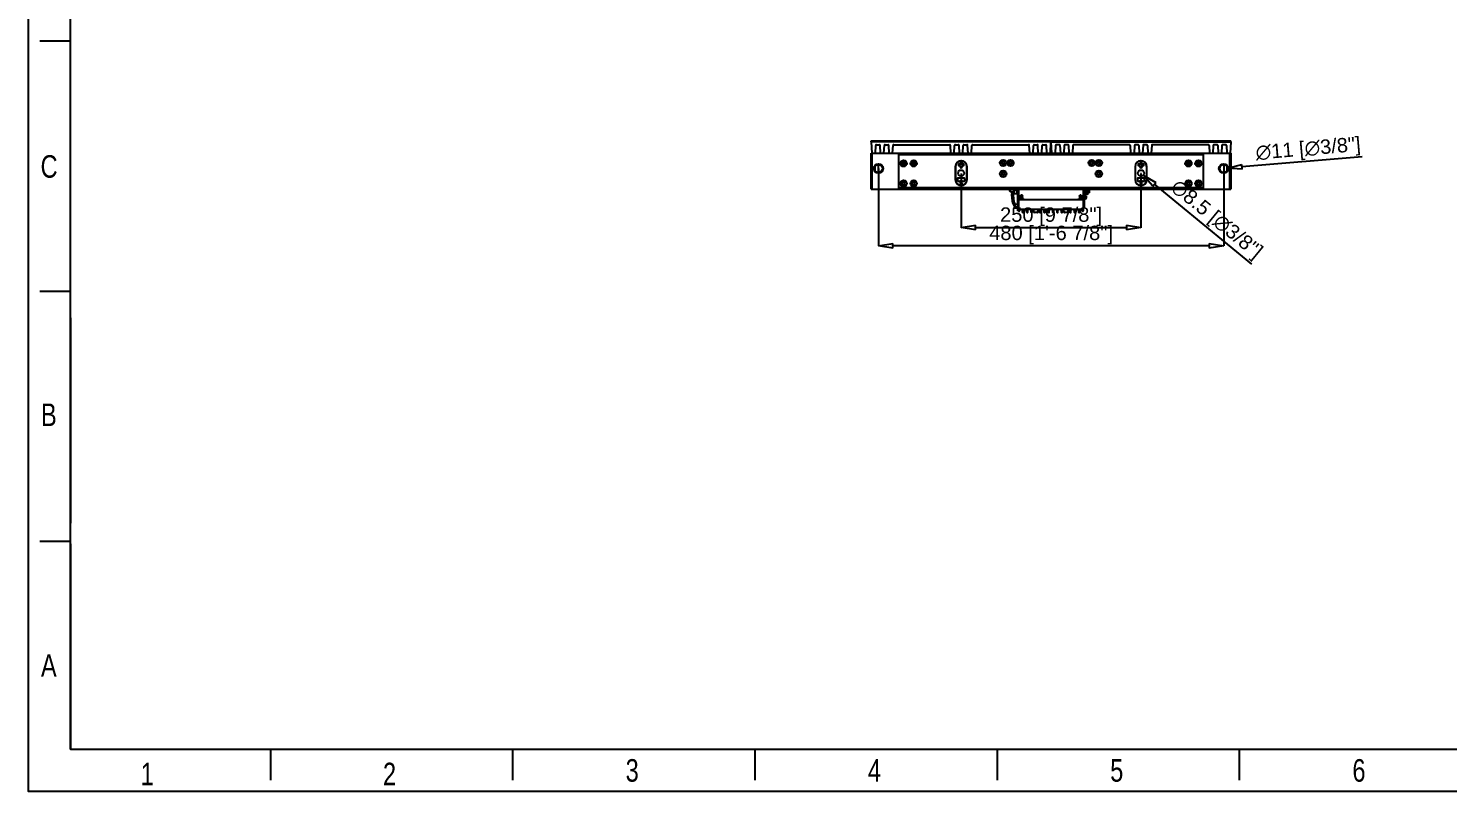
# Model space of a CAD drawing. Header units: millimetres. Extents: x -3132 to 28633, y 682 to 5849.
# Drawn here: x 910 to 2884, y 682 to 1743 of the extents above; entities that cross this region are included whole.
import ezdxf

# ---------------------------------------------------------------- set-up
doc = ezdxf.new("R2010")
doc.units = ezdxf.units.MM
doc.styles.add('CKSTANDARD', font='arial.ttf')
doc.styles.add('Roamns', font='romans.shx')
doc.styles.get("Standard").update_dxf_attribs({"font": 'arial.ttf'})
doc.dimstyles.new('ISO_25-10', dxfattribs={"dimtxt": 20, "dimasz": 20, "dimexe": 0.3, "dimexo": 0.3, "dimgap": 2, "dimtad": 1, "dimrnd": 0.0001, "dimdsep": 46, "dimtxsty": 'Standard', "dimblk": 'CLOSEDBLANK', "dimcen": 0.1, "dimclrd": 256, "dimclre": 256, "dimclrt": 256, "dimadec": 0, "dimazin": 2, "dimtm": 1e-09, "dimtfac": 1, "dimtofl": 0, "dimtmove": 0, "dimatfit": 3, "dimldrblk": 'CLOSEDBLANK', "dimfxl": 1, "dimtolj": 1, "dimarcsym": 0})

# ---------------------------------------------------------------- blocks, each defined once
blk = doc.blocks.new('_ClosedBlank')
at = {"color": 0, "linetype": 'ByBlock', "lineweight": -2}
for p, q in [((-1, 0.167), (0, 0)), ((-1, 0.167), (-1, -0.167)), ((0, 0), (-1, -0.167))]:
    blk.add_line(p, q, dxfattribs=at)
blk = doc.blocks.new('*D195')
at = {"lineweight": -2, "transparency": 16777216}
for p, q in [((2092.4, 1547.7), (2092.4, 1440.2)), ((2572.4, 1547.7), (2572.4, 1440.2)), ((2552.4, 1440.5), (2112.4, 1440.5))]:
    blk.add_line(p, q, dxfattribs=at)
at = {"layer": 'Defpoints', "color": 0, "transparency": 16777216}
for p in [(2092.4, 1548), (2572.4, 1548), (2092.4, 1440.5)]:
    blk.add_point(p, dxfattribs=at)
at = {"lineweight": -2, "transparency": 16777216, "xscale": 20, "yscale": 20, "zscale": 20, "rotation": 180}
blk.add_blockref('_ClosedBlank', (2092.4, 1440.5), dxfattribs=at)
at = {"lineweight": -2, "transparency": 16777216, "xscale": 20, "yscale": 20, "zscale": 20}
blk.add_blockref('_ClosedBlank', (2572.4, 1440.5), dxfattribs=at)
at = {"transparency": 16777216, "insert": (2332.4, 1455.4), "char_height": 20, "attachment_point": 5}
blk.add_mtext('\\A1;480 [1\'-6 7/8"]', dxfattribs=at)
blk = doc.blocks.new('*D196')
at = {"lineweight": -2, "transparency": 16777216}
for p, q in [((2207.4, 1541.1), (2207.4, 1465.5)), ((2457.4, 1541.1), (2457.4, 1465.5)), ((2227.4, 1465.8), (2437.4, 1465.8))]:
    blk.add_line(p, q, dxfattribs=at)
at = {"layer": 'Defpoints', "color": 0, "transparency": 16777216}
for p in [(2207.4, 1541.4), (2457.4, 1541.4), (2457.4, 1465.8)]:
    blk.add_point(p, dxfattribs=at)
at = {"lineweight": -2, "transparency": 16777216, "xscale": 20, "yscale": 20, "zscale": 20, "rotation": 180}
blk.add_blockref('_ClosedBlank', (2207.4, 1465.8), dxfattribs=at)
at = {"lineweight": -2, "transparency": 16777216, "xscale": 20, "yscale": 20, "zscale": 20}
blk.add_blockref('_ClosedBlank', (2457.4, 1465.8), dxfattribs=at)
at = {"transparency": 16777216, "insert": (2332.4, 1480.8), "char_height": 20, "attachment_point": 5}
blk.add_mtext('\\A1;250 [9 7/8"]', dxfattribs=at)
blk = doc.blocks.new('*D202')
at = {"lineweight": -2, "transparency": 16777216}
for p, q in [((2764.8, 1564.3), (2597.8, 1550.2)), ((2572.3, 1548), (2572.5, 1548)), ((2572.4, 1547.9), (2572.4, 1548.1))]:
    blk.add_line(p, q, dxfattribs=at)
at = {"layer": 'Defpoints', "color": 0, "transparency": 16777216}
for p in [(2566.9, 1547.6), (2577.8, 1548.5)]:
    blk.add_point(p, dxfattribs=at)
at = {"lineweight": -2, "transparency": 16777216, "xscale": 20, "yscale": 20, "zscale": 20, "rotation": 184.8465690596147}
blk.add_blockref('_ClosedBlank', (2577.8, 1548.5), dxfattribs=at)
at = {"transparency": 16777216, "insert": (2690, 1573.2), "char_height": 20, "attachment_point": 5, "rotation": 4.8466}
blk.add_mtext('\\A1;∅11 [∅3/8"]', dxfattribs=at)
blk = doc.blocks.new('*D214')
at = {"lineweight": -2, "transparency": 16777216}
for p, q in [((2457.3, 1541.4), (2457.5, 1541.4)), ((2457.4, 1541.3), (2457.4, 1541.5)), ((2611.7, 1414.8), (2476.1, 1526))]:
    blk.add_line(p, q, dxfattribs=at)
at = {"layer": 'Defpoints', "color": 0, "transparency": 16777216}
for p in [(2454.1, 1544.1), (2460.6, 1538.7)]:
    blk.add_point(p, dxfattribs=at)
at = {"lineweight": -2, "transparency": 16777216, "xscale": 20, "yscale": 20, "zscale": 20, "rotation": 140.6521054364206}
blk.add_blockref('_ClosedBlank', (2460.6, 1538.7), dxfattribs=at)
at = {"transparency": 16777216, "insert": (2561.3, 1475.8), "char_height": 20, "attachment_point": 5, "rotation": 320.6521}
blk.add_mtext('\\A1;∅8.5 [∅3/8"]', dxfattribs=at)
blk = doc.blocks.new('standard template')
for p, q in [((456, 14517), (54, 14517)), ((456, 11245), (54, 11245)), ((456, 10901), (456, 8211)), ((456, 8211), (456, 10446)), ((456, 6313), (456, 10291)), ((456, 7973), (54, 7973)), ((456, 7944), (456, 5254)), ((456, 5254), (37409, 5254)), ((3074, 5254), (3074, 4851)), ((6246, 4851), (6246, 5254)), ((9418, 4851), (9418, 5254)), ((12589, 4851), (12589, 5254)), ((15761, 4851), (15761, 5254))]:
    blk.add_line(p, q)
blk.add_lwpolyline([(37963, 4700), (-97, 4700), (-97, 30879), (37963, 30879)], close=True)
at = {"color": 7}
for points in [[(456, 6674), (456, 5964), (456, 5254), (456, 30226), (37409, 30226), (37409, 5254)], [(456, 9631), (456, 8921), (456, 8211)]]:
    blk.add_lwpolyline(points, dxfattribs=at)
at = {"style": 'CKSTANDARD', "width": 0.75}
for s, p in [('C', (62, 12732)), ('B', (67, 9483)), ('A', (67, 6202)), ('1', (1373, 4783)), ('2', (4545, 4783)), ('3', (7722, 4830)), ('4', (10894, 4830)), ('5', (14066, 4830)), ('6', (17237, 4830))]:
    blk.add_text(s, height=295, dxfattribs=at).set_placement(p)
at = {"style": 'Roamns'}
for tag, p in [('PAGE_NAME', (27466, 7594)), ('PROJECT_NAME', (27466, 6884)), ('DRAWN_NAME', (27466, 6174)), ('VERSION', (34241, 6174)), ('SELECT_DATA', (27466, 5464)), ('PAGE_NUMBER', (34241, 5464))]:
    blk.add_attdef(tag, p, '', height=285, dxfattribs=at)

msp = doc.modelspace()

# ---------------------------------------------------------------- linework, layer by layer
at = {"linetype": 'Continuous'}
for p, q in [((2082.452, 1585.016), (2082.452, 1586.116)), ((2082.452, 1586.116), (2332.252, 1586.116)), ((2082.452, 1585.016), (2083.29, 1569.016)), ((2332.252, 1585.016), (2082.452, 1585.016)), ((2088.053, 1569.016), (2088.622, 1579.868)), ((2089.621, 1580.816), (2093.723, 1580.816)), ((2095.29, 1569.016), (2094.721, 1579.868)), ((2100.053, 1569.016), (2100.622, 1579.868)), ((2101.621, 1580.816), (2105.723, 1580.816)), ((2107.29, 1569.016), (2106.721, 1579.868)), ((2112.053, 1569.016), (2112.622, 1579.868)), ((2113.621, 1580.816), (2191.403, 1580.816)), ((2192.97, 1569.016), (2192.401, 1579.868)), ((2197.733, 1569.016), (2198.302, 1579.868)), ((2199.301, 1580.816), (2203.403, 1580.816)), ((2204.97, 1569.016), (2204.401, 1579.868)), ((2209.733, 1569.016), (2210.302, 1579.868)), ((2211.301, 1580.816), (2215.403, 1580.816)), ((2216.97, 1569.016), (2216.401, 1579.868)), ((2221.733, 1569.016), (2222.302, 1579.868)), ((2223.301, 1580.816), (2301.083, 1580.816)), ((2302.65, 1569.016), (2302.081, 1579.868)), ((2307.413, 1569.016), (2307.982, 1579.868)), ((2308.981, 1580.816), (2313.083, 1580.816)), ((2314.65, 1569.016), (2314.081, 1579.868)), ((2319.413, 1569.016), (2319.982, 1579.868)), ((2320.981, 1580.816), (2325.083, 1580.816)), ((2326.65, 1569.016), (2326.081, 1579.868)), ((2331.413, 1569.016), (2332.252, 1585.016)), ((2332.252, 1585.016), (2332.252, 1586.116)), ((2332.452, 1585.016), (2332.452, 1586.116)), ((2332.452, 1586.116), (2582.252, 1586.116)), ((2333.29, 1569.016), (2332.452, 1585.016)), ((2332.452, 1585.016), (2582.252, 1585.016)), ((2338.622, 1579.868), (2338.053, 1569.016)), ((2343.723, 1580.816), (2339.621, 1580.816)), ((2344.721, 1579.868), (2345.29, 1569.016)), ((2350.622, 1579.868), (2350.053, 1569.016)), ((2355.723, 1580.816), (2351.621, 1580.816)), ((2356.721, 1579.868), (2357.29, 1569.016)), ((2362.622, 1579.868), (2362.053, 1569.016)), ((2441.403, 1580.816), (2363.621, 1580.816)), ((2442.401, 1579.868), (2442.97, 1569.016)), ((2448.302, 1579.868), (2447.733, 1569.016)), ((2453.403, 1580.816), (2449.301, 1580.816)), ((2454.401, 1579.868), (2454.97, 1569.016)), ((2460.302, 1579.868), (2459.733, 1569.016)), ((2465.403, 1580.816), (2461.301, 1580.816)), ((2466.401, 1579.868), (2466.97, 1569.016)), ((2472.302, 1579.868), (2471.733, 1569.016)), ((2551.083, 1580.816), (2473.301, 1580.816)), ((2552.081, 1579.868), (2552.65, 1569.016)), ((2557.982, 1579.868), (2557.413, 1569.016)), ((2563.083, 1580.816), (2558.981, 1580.816)), ((2564.081, 1579.868), (2564.65, 1569.016)), ((2569.982, 1579.868), (2569.413, 1569.016)), ((2575.083, 1580.816), (2570.981, 1580.816)), ((2576.081, 1579.868), (2576.65, 1569.016)), ((2582.252, 1585.016), (2581.413, 1569.016)), ((2582.252, 1585.016), (2582.252, 1586.116)), ((2082.352, 1519.016), (2082.352, 1569.016)), ((2082.352, 1569.016), (2331.413, 1569.016)), ((2083.852, 1519.016), (2083.852, 1569.016)), ((2120.852, 1519.016), (2120.852, 1569.016)), ((2120.852, 1567.516), (2543.852, 1567.516)), ((2200.895, 1567.516), (2200.895, 1569.016)), ((2201.74, 1568.916), (2201.436, 1568.616)), ((2201.436, 1567.516), (2201.436, 1568.616)), ((2201.436, 1568.616), (2213.268, 1568.616)), ((2201.74, 1568.916), (2212.963, 1568.916)), ((2213.268, 1568.616), (2212.963, 1568.916)), ((2213.268, 1567.516), (2213.268, 1568.616)), ((2213.808, 1567.516), (2213.808, 1569.016)), ((2312.895, 1567.516), (2312.895, 1569.016)), ((2313.74, 1568.916), (2313.436, 1568.616)), ((2313.436, 1567.516), (2313.436, 1568.616)), ((2313.436, 1568.616), (2325.268, 1568.616)), ((2313.74, 1568.916), (2324.963, 1568.916)), ((2325.268, 1568.616), (2324.963, 1568.916)), ((2325.268, 1567.516), (2325.268, 1568.616)), ((2325.808, 1567.516), (2325.808, 1569.016)), ((2333.29, 1569.016), (2331.413, 1569.016)), ((2333.29, 1569.016), (2582.352, 1569.016)), ((2338.895, 1567.516), (2338.895, 1569.016)), ((2339.74, 1568.916), (2339.436, 1568.616)), ((2339.436, 1567.516), (2339.436, 1568.616)), ((2339.436, 1568.616), (2351.268, 1568.616)), ((2339.74, 1568.916), (2350.963, 1568.916)), ((2351.268, 1568.616), (2350.963, 1568.916)), ((2351.268, 1567.516), (2351.268, 1568.616)), ((2351.808, 1567.516), (2351.808, 1569.016)), ((2450.895, 1567.516), (2450.895, 1569.016)), ((2451.74, 1568.916), (2451.436, 1568.616)), ((2451.436, 1568.616), (2463.268, 1568.616)), ((2451.436, 1567.516), (2451.436, 1568.616)), ((2451.74, 1568.916), (2462.963, 1568.916)), ((2463.268, 1568.616), (2462.963, 1568.916)), ((2463.268, 1567.516), (2463.268, 1568.616)), ((2463.808, 1567.516), (2463.808, 1569.016)), ((2543.852, 1569.016), (2543.852, 1519.016)), ((2580.352, 1569.016), (2580.352, 1519.016)), ((2582.352, 1569.016), (2582.352, 1519.016)), ((2087.352, 1550.275), (2087.352, 1545.757)), ((2091.998, 1553.476), (2091.998, 1542.556)), ((2199.102, 1550.416), (2199.102, 1532.416)), ((2199.352, 1550.416), (2199.352, 1532.416)), ((2203.352, 1553.616), (2203.352, 1552.616)), ((2206.602, 1554.116), (2203.852, 1554.116)), ((2203.852, 1552.116), (2206.482, 1552.116)), ((2206.482, 1552.116), (2206.482, 1551.818)), ((2206.602, 1554.416), (2206.602, 1554.116)), ((2208.102, 1554.116), (2208.102, 1554.416)), ((2210.852, 1554.116), (2208.102, 1554.116)), ((2208.222, 1551.818), (2208.222, 1552.116)), ((2208.222, 1552.116), (2210.852, 1552.116)), ((2211.352, 1552.616), (2211.352, 1553.616)), ((2215.352, 1532.416), (2215.352, 1550.416)), ((2215.602, 1532.416), (2215.602, 1550.416)), ((2267.376, 1556.942), (2266.984, 1556.716)), ((2267.639, 1541.548), (2267.281, 1541.341)), ((2267.281, 1539.691), (2267.639, 1539.484)), ((2267.424, 1555.016), (2267.852, 1555.016)), ((2273.851, 1555.016), (2274.279, 1555.016)), ((2274.719, 1556.716), (2274.327, 1556.942)), ((2276.423, 1554.016), (2275.223, 1554.016)), ((2388.281, 1554.016), (2389.48, 1554.016)), ((2389.984, 1556.716), (2390.376, 1556.942)), ((2390.852, 1555.016), (2390.424, 1555.016)), ((2397.279, 1555.016), (2396.851, 1555.016)), ((2397.064, 1541.548), (2397.423, 1541.341)), ((2397.423, 1539.691), (2397.064, 1539.484)), ((2397.327, 1556.942), (2397.719, 1556.716)), ((2449.102, 1550.416), (2449.102, 1532.416)), ((2449.352, 1550.416), (2449.352, 1532.416)), ((2453.352, 1553.616), (2453.352, 1552.616)), ((2456.602, 1554.116), (2453.852, 1554.116)), ((2453.852, 1552.116), (2456.482, 1552.116)), ((2456.482, 1552.116), (2456.482, 1551.818)), ((2456.602, 1554.416), (2456.602, 1554.116)), ((2458.102, 1554.116), (2458.102, 1554.416)), ((2460.852, 1554.116), (2458.102, 1554.116)), ((2458.222, 1552.116), (2460.852, 1552.116)), ((2458.222, 1551.818), (2458.222, 1552.116)), ((2461.352, 1552.616), (2461.352, 1553.616)), ((2465.352, 1532.416), (2465.352, 1550.416)), ((2465.602, 1532.416), (2465.602, 1550.416)), ((2572.708, 1553.476), (2572.708, 1542.556)), ((2577.352, 1545.757), (2577.352, 1550.275)), ((2543.852, 1521.016), (2120.852, 1521.016)), ((2202.352, 1533.916), (2202.352, 1530.916)), ((2211.852, 1534.416), (2202.852, 1534.416)), ((2202.852, 1530.416), (2205.331, 1530.416)), ((2205.764, 1530.166), (2206.727, 1528.498)), ((2207.977, 1528.498), (2208.939, 1530.166)), ((2209.372, 1530.416), (2211.852, 1530.416)), ((2212.352, 1530.916), (2212.352, 1533.916)), ((2452.352, 1533.916), (2452.352, 1530.916)), ((2461.852, 1534.416), (2452.852, 1534.416)), ((2452.852, 1530.416), (2455.331, 1530.416)), ((2455.764, 1530.166), (2456.727, 1528.498)), ((2457.977, 1528.498), (2458.939, 1530.166)), ((2459.372, 1530.416), (2461.852, 1530.416)), ((2462.352, 1530.916), (2462.352, 1533.916)), ((2082.352, 1519.016), (2582.352, 1519.016)), ((2275.152, 1516.312), (2275.152, 1519.016)), ((2275.348, 1516.112), (2275.348, 1519.016)), ((2275.348, 1516.112), (2280.852, 1516.016)), ((2278.059, 1515.022), (2277.76, 1515.052)), ((2279.029, 1499.992), (2279.318, 1500.072)), ((2280.852, 1512.741), (2280.852, 1519.016)), ((2281.048, 1517.54), (2280.852, 1517.54)), ((2281.048, 1512.541), (2281.048, 1519.016)), ((2281.048, 1517.54), (2285.352, 1517.465)), ((2285.352, 1512.466), (2281.048, 1512.541)), ((2285.352, 1512.466), (2285.352, 1519.016)), ((2285.352, 1516.216), (2287.352, 1516.216)), ((2286.052, 1492.416), (2286.052, 1516.216)), ((2287.052, 1515.409), (2286.052, 1515.569)), ((2287.052, 1514.194), (2286.052, 1514.354)), ((2286.052, 1510.016), (2287.352, 1510.016)), ((2286.352, 1511.113), (2286.352, 1510.016)), ((2286.352, 1489.016), (2286.352, 1501.016)), ((2286.352, 1501.016), (2287.352, 1501.016)), ((2287.052, 1516.216), (2287.052, 1513.017)), ((2287.31, 1515.616), (2287.052, 1515.616)), ((2287.352, 1508.516), (2287.352, 1519.016)), ((2287.352, 1489.016), (2287.352, 1504.516)), ((2377.352, 1504.516), (2287.352, 1504.516)), ((2290.067, 1508.774), (2290.183, 1508.841)), ((2293.852, 1506.016), (2290.352, 1506.016)), ((2291.352, 1508.016), (2291.352, 1508.166)), ((2293.852, 1504.516), (2293.852, 1506.016)), ((2374.352, 1506.016), (2370.852, 1506.016)), ((2370.852, 1504.516), (2370.852, 1506.016)), ((2373.352, 1508.016), (2373.352, 1508.166)), ((2374.521, 1508.841), (2374.636, 1508.774)), ((2377.352, 1508.016), (2377.352, 1519.016)), ((2378.352, 1510.516), (2377.352, 1510.516)), ((2377.352, 1504.516), (2377.352, 1508.016)), ((2377.352, 1489.016), (2377.352, 1504.516)), ((2378.352, 1509.876), (2378.352, 1518.938)), ((2378.352, 1515.117), (2378.552, 1514.916)), ((2378.352, 1514.964), (2378.504, 1514.964)), ((2378.852, 1512.416), (2378.352, 1512.416)), ((2383.152, 1512.016), (2378.352, 1512.016)), ((2378.352, 1508.016), (2378.352, 1494.016)), ((2378.352, 1500.915), (2378.552, 1501.116)), ((2378.511, 1506.048), (2378.996, 1506.923)), ((2378.552, 1514.916), (2378.552, 1518.936)), ((2378.652, 1514.916), (2378.552, 1514.916)), ((2378.652, 1501.116), (2378.552, 1501.116)), ((2378.552, 1495.916), (2378.552, 1501.116)), ((2378.652, 1514.916), (2378.652, 1518.935)), ((2378.852, 1517.361), (2378.652, 1517.361)), ((2378.652, 1514.964), (2378.852, 1514.964)), ((2378.652, 1495.916), (2378.652, 1501.116)), ((2378.852, 1512.416), (2378.852, 1518.933)), ((2379.352, 1518.755), (2378.852, 1518.755)), ((2378.852, 1518.262), (2379.352, 1518.262)), ((2378.852, 1512.766), (2380.852, 1512.766)), ((2379.352, 1519.016), (2379.352, 1517.216)), ((2383.655, 1517.291), (2379.352, 1517.216)), ((2380.852, 1512.766), (2380.852, 1517.242)), ((2380.852, 1516.016), (2383.352, 1516.016)), ((2381.852, 1516.016), (2381.852, 1517.26)), ((2382.702, 1516.866), (2381.852, 1516.016)), ((2382.702, 1516.866), (2382.702, 1517.284)), ((2383.152, 1512.016), (2383.152, 1517.282)), ((2383.352, 1512.216), (2383.352, 1517.286)), ((2383.352, 1513.689), (2383.361, 1513.731)), ((2383.361, 1513.731), (2383.387, 1513.766)), ((2383.387, 1513.766), (2383.426, 1513.786)), ((2383.426, 1517.287), (2383.426, 1513.786)), ((2385.629, 1514.376), (2383.426, 1513.786)), ((2383.655, 1517.291), (2383.655, 1519.016)), ((2383.852, 1517.491), (2383.852, 1519.016)), ((2386.153, 1518.486), (2383.852, 1518.466)), ((2385.629, 1514.376), (2385.629, 1518.481)), ((2385.852, 1514.666), (2385.852, 1518.483)), ((2386.153, 1518.486), (2386.153, 1519.016)), ((2386.352, 1518.686), (2386.352, 1519.016)), ((2280.046, 1497.724), (2281.937, 1498.374)), ((2286.052, 1498.014), (2281.937, 1498.374)), ((2286.052, 1493.999), (2282.544, 1494.306)), ((2286.242, 1498.38), (2286.052, 1498.142)), ((2286.052, 1497.616), (2286.152, 1497.616)), ((2286.052, 1492.416), (2286.152, 1492.416)), ((2286.146, 1497.82), (2286.115, 1497.616)), ((2286.352, 1497.415), (2286.152, 1497.616)), ((2286.152, 1497.616), (2286.152, 1492.416)), ((2286.351, 1492.617), (2286.152, 1492.416)), ((2287.352, 1498.016), (2286.352, 1498.016)), ((2286.352, 1492.016), (2287.352, 1492.016)), ((2287.352, 1489.016), (2286.352, 1489.016)), ((2287.352, 1491.516), (2377.352, 1491.516)), ((2287.852, 1488.516), (2288.352, 1488.516)), ((2288.852, 1489.016), (2288.852, 1491.516)), ((2292.841, 1486.942), (2292.602, 1491.516)), ((2293.413, 1486.516), (2293.291, 1486.516)), ((2293.862, 1486.942), (2294.102, 1491.516)), ((2298.841, 1486.942), (2298.602, 1491.516)), ((2299.413, 1486.516), (2299.291, 1486.516)), ((2299.862, 1486.942), (2300.102, 1491.516)), ((2304.841, 1486.942), (2304.602, 1491.516)), ((2305.413, 1486.516), (2305.291, 1486.516)), ((2305.862, 1486.942), (2306.102, 1491.516)), ((2308.591, 1486.942), (2308.352, 1491.516)), ((2313.663, 1486.516), (2309.041, 1486.516)), ((2314.112, 1486.942), (2314.352, 1491.516)), ((2316.841, 1486.942), (2316.602, 1491.516)), ((2317.413, 1486.516), (2317.291, 1486.516)), ((2317.862, 1486.942), (2318.102, 1491.516)), ((2322.841, 1486.942), (2322.602, 1491.516)), ((2323.413, 1486.516), (2323.291, 1486.516)), ((2323.862, 1486.942), (2324.102, 1491.516)), ((2328.841, 1486.942), (2328.602, 1491.516)), ((2329.413, 1486.516), (2329.291, 1486.516)), ((2329.862, 1486.942), (2330.102, 1491.516)), ((2334.841, 1486.942), (2334.602, 1491.516)), ((2335.413, 1486.516), (2335.291, 1486.516)), ((2335.862, 1486.942), (2336.102, 1491.516)), ((2340.841, 1486.942), (2340.602, 1491.516)), ((2341.413, 1486.516), (2341.291, 1486.516)), ((2341.862, 1486.942), (2342.102, 1491.516)), ((2346.841, 1486.942), (2346.602, 1491.516)), ((2347.413, 1486.516), (2347.291, 1486.516)), ((2347.862, 1486.942), (2348.102, 1491.516)), ((2350.591, 1486.942), (2350.352, 1491.516)), ((2355.663, 1486.516), (2351.041, 1486.516)), ((2356.112, 1486.942), (2356.352, 1491.516)), ((2358.841, 1486.942), (2358.602, 1491.516)), ((2359.413, 1486.516), (2359.291, 1486.516)), ((2359.862, 1486.942), (2360.102, 1491.516)), ((2364.841, 1486.942), (2364.602, 1491.516)), ((2365.413, 1486.516), (2365.291, 1486.516)), ((2365.862, 1486.942), (2366.102, 1491.516)), ((2370.841, 1486.942), (2370.602, 1491.516)), ((2371.413, 1486.516), (2371.291, 1486.516)), ((2371.862, 1486.942), (2372.102, 1491.516)), ((2375.852, 1489.016), (2375.852, 1491.516)), ((2376.352, 1488.516), (2376.852, 1488.516)), ((2378.352, 1494.016), (2377.352, 1494.016)), ((2378.352, 1496.117), (2378.552, 1495.916)), ((2378.652, 1495.916), (2378.552, 1495.916))]:
    msp.add_line(p, q, dxfattribs=at)
for points in [[(2383.833, 1517.524), (2384.018, 1517.628), (2384.25, 1517.772), (2384.449, 1517.912), (2384.616, 1518.047), (2384.753, 1518.177), (2384.859, 1518.301), (2384.935, 1518.418), (2384.961, 1518.476)], [(2279.338, 1498.932), (2279.408, 1498.79), (2279.518, 1498.677), (2279.658, 1498.604), (2279.762, 1498.582)], [(2281.937, 1498.374), (2282.034, 1497.66), (2282.13, 1496.978), (2282.222, 1496.349), (2282.312, 1495.752), (2282.391, 1495.249), (2282.455, 1494.851), (2282.505, 1494.545), (2282.544, 1494.306)], [(2286.242, 1498.38), (2286.232, 1498.341), (2286.212, 1498.236), (2286.183, 1498.061), (2286.146, 1497.82)]]:
    msp.add_lwpolyline(points, dxfattribs=at)
for centre, radius in [((2127.352, 1555.016), 4.5), ((2141.352, 1555.016), 4.5), ((2265.852, 1555.516), 4.5), ((2275.852, 1555.516), 4.5), ((2388.852, 1555.516), 4.5), ((2398.852, 1555.516), 4.5), ((2523.352, 1555.016), 4.5), ((2537.352, 1555.016), 4.5), ((2092.352, 1548.016), 6.5), ((2092.352, 1548.016), 5.5), ((2127.352, 1555.016), 2.1), ((2127.352, 1555.016), 1.65), ((2141.352, 1555.016), 2.1), ((2141.352, 1555.016), 1.65), ((2207.352, 1541.416), 4.25), ((2265.852, 1540.516), 4.5), ((2265.852, 1555.516), 2.1), ((2265.852, 1540.516), 2.1), ((2275.852, 1555.516), 2.1), ((2388.852, 1555.516), 2.1), ((2398.852, 1540.516), 4.5), ((2398.852, 1555.516), 2.1), ((2398.852, 1540.516), 2.1), ((2457.352, 1541.416), 4.25), ((2523.352, 1555.016), 2.1), ((2523.352, 1555.016), 1.65), ((2537.352, 1555.016), 2.1), ((2537.352, 1555.016), 1.65), ((2572.352, 1548.016), 6.5), ((2572.352, 1548.016), 5.5), ((2127.352, 1527.016), 4.5), ((2127.352, 1527.016), 2.1), ((2127.352, 1527.016), 1.65), ((2141.352, 1527.016), 4.5), ((2141.352, 1527.016), 2.1), ((2141.352, 1527.016), 1.65), ((2523.352, 1527.016), 4.5), ((2523.352, 1527.016), 2.1), ((2523.352, 1527.016), 1.65), ((2537.352, 1527.016), 4.5), ((2537.352, 1527.016), 2.1), ((2537.352, 1527.016), 1.65), ((2291.352, 1509.516), 1.5), ((2373.352, 1509.516), 1.5), ((2379.602, 1508.016), 1.2), ((2379.602, 1508.016), 0.2)]:
    msp.add_circle(centre, radius, dxfattribs=at)
for centre, radius, start, end in [((2089.621, 1579.816), 1, 90, 177), ((2093.723, 1579.816), 1, 3, 90), ((2101.621, 1579.816), 1, 90, 177), ((2105.723, 1579.816), 1, 3, 90), ((2113.621, 1579.816), 1, 90, 177), ((2191.403, 1579.816), 1, 3, 90), ((2199.301, 1579.816), 1, 90, 177), ((2203.403, 1579.816), 1, 3, 90), ((2211.301, 1579.816), 1, 90, 177), ((2215.403, 1579.816), 1, 3, 90), ((2223.301, 1579.816), 1, 90, 177), ((2301.083, 1579.816), 1, 3, 90), ((2308.981, 1579.816), 1, 90, 177), ((2313.083, 1579.816), 1, 3, 90), ((2320.981, 1579.816), 1, 90, 177), ((2325.083, 1579.816), 1, 3, 90), ((2339.621, 1579.816), 1, 90, 177), ((2343.723, 1579.816), 1, 3, 90), ((2351.621, 1579.816), 1, 90, 177), ((2355.723, 1579.816), 1, 3, 90), ((2363.621, 1579.816), 1, 90, 177), ((2441.403, 1579.816), 1, 3, 90), ((2449.301, 1579.816), 1, 90, 177), ((2453.403, 1579.816), 1, 3, 90), ((2461.301, 1579.816), 1, 90, 177), ((2465.403, 1579.816), 1, 3, 90), ((2473.301, 1579.816), 1, 90, 177), ((2551.083, 1579.816), 1, 3, 90), ((2558.981, 1579.816), 1, 90, 177), ((2563.083, 1579.816), 1, 3, 90), ((2570.981, 1579.816), 1, 90, 177), ((2575.083, 1579.816), 1, 3, 90), ((2207.352, 1550.416), 8.25, 0, 180), ((2207.352, 1550.416), 8, 0, 180), ((2203.852, 1553.616), 0.5, 90, 180), ((2203.852, 1552.616), 0.5, 180, 270), ((2207.352, 1550.416), 1.65, 121.821369, 58.178631), ((2207.352, 1555.416), 1.25, 306.869898, 233.130102), ((2207.352, 1555.416), 1.5, 240.085809, 299.914191), ((2210.852, 1553.616), 0.5, 0, 90), ((2210.852, 1552.616), 0.5, 270, 0), ((2265.852, 1555.516), 1.65, 46.658242, 342.360299), ((2265.852, 1540.516), 1.65, 30, 330), ((2275.852, 1555.516), 1.65, 197.639701, 133.341758), ((2388.852, 1555.516), 1.65, 46.658242, 342.360299), ((2398.852, 1555.516), 1.65, 197.639701, 133.341758), ((2398.852, 1540.516), 1.65, 210, 150), ((2457.352, 1550.416), 8.25, 0, 180), ((2457.352, 1550.416), 8, 0, 180), ((2453.852, 1553.616), 0.5, 90, 180), ((2453.852, 1552.616), 0.5, 180, 270), ((2457.352, 1550.416), 1.65, 121.821369, 58.178631), ((2457.352, 1555.416), 1.25, 306.869898, 233.130102), ((2457.352, 1555.416), 1.5, 240.085809, 299.914191), ((2460.852, 1553.616), 0.5, 0, 90), ((2460.852, 1552.616), 0.5, 270, 0), ((2207.352, 1532.416), 8.25, 180, 0), ((2207.352, 1532.416), 8, 180, 0), ((2202.852, 1533.916), 0.5, 90, 180), ((2202.852, 1530.916), 0.5, 180, 270), ((2205.331, 1529.916), 0.5, 30, 90), ((2207.352, 1527.416), 1.25, 120, 60), ((2207.352, 1527.416), 1.5, 60, 120), ((2209.372, 1529.916), 0.5, 90, 150), ((2211.852, 1533.916), 0.5, 0, 90), ((2211.852, 1530.916), 0.5, 270, 0), ((2457.352, 1532.416), 8.25, 180, 0), ((2457.352, 1532.416), 8, 180, 0), ((2452.852, 1533.916), 0.5, 90, 180), ((2452.852, 1530.916), 0.5, 180, 270), ((2455.331, 1529.916), 0.5, 30, 90), ((2457.352, 1527.416), 1.25, 120, 60), ((2457.352, 1527.416), 1.5, 60, 120), ((2459.372, 1529.916), 0.5, 90, 150), ((2461.852, 1533.916), 0.5, 0, 90), ((2461.852, 1530.916), 0.5, 270, 0), ((2275.352, 1516.312), 0.2, 180, 269), ((2318.325, 1510.884), 40.778, 174.004144, 197.04328), ((2278.267, 1515.091), 0.5, 107.256787, 174.004143), ((2318.325, 1510.884), 40.478, 172.648736, 202.276625), ((2318.325, 1510.884), 38.478, 172.312559, 198.973198), ((2281.052, 1512.741), 0.2, 180.001089, 269.000009), ((2284.052, 1513.017), 3, 312.026018, 359.999778), ((2290.352, 1509.016), 3, 180, 270), ((2287.852, 1508.516), 0.5, 180, 210), ((2291.352, 1509.516), 1.35, 270, 210), ((2373.352, 1509.516), 1.35, 330, 270), ((2374.352, 1509.016), 3, 270, 0), ((2376.852, 1508.516), 0.5, 330, 0), ((2379.602, 1508.016), 2.25, 241, 159.37931), ((2379.602, 1508.016), 2.25, 236.171914, 240.990375), ((2379.602, 1508.016), 1.25, 241, 180), ((2379.602, 1508.016), 1.25, 180, 241.013762), ((2383.152, 1512.216), 0.2, 270, 359.999998), ((2383.452, 1513.689), 0.1, 105, 180), ((2383.652, 1517.491), 0.2, 271, 0), ((2385.552, 1514.666), 0.3, 285, 0), ((2386.152, 1518.686), 0.2, 270.5, 0), ((2282.719, 1496.298), 2, 202.276623, 265), ((2285.852, 1498.693), 0.5, 321.35, 0), ((2287.852, 1489.016), 0.5, 180, 270), ((2288.352, 1489.016), 0.5, 270, 0), ((2293.291, 1486.966), 0.45, 183, 270), ((2293.413, 1486.966), 0.45, 270, 357), ((2299.291, 1486.966), 0.45, 183, 270), ((2299.413, 1486.966), 0.45, 270, 357), ((2305.291, 1486.966), 0.45, 183, 270), ((2305.413, 1486.966), 0.45, 270, 357), ((2309.041, 1486.966), 0.45, 183, 270), ((2313.663, 1486.966), 0.45, 270, 357), ((2317.291, 1486.966), 0.45, 183, 270), ((2317.413, 1486.966), 0.45, 270, 357), ((2323.291, 1486.966), 0.45, 183, 270), ((2323.413, 1486.966), 0.45, 270, 357), ((2329.291, 1486.966), 0.45, 183, 270), ((2329.413, 1486.966), 0.45, 270, 357), ((2335.291, 1486.966), 0.45, 183, 270), ((2335.413, 1486.966), 0.45, 270, 357), ((2341.291, 1486.966), 0.45, 183, 270), ((2341.413, 1486.966), 0.45, 270, 357), ((2347.291, 1486.966), 0.45, 183, 270), ((2347.413, 1486.966), 0.45, 270, 357), ((2351.041, 1486.966), 0.45, 183, 270), ((2355.663, 1486.966), 0.45, 270, 357), ((2359.291, 1486.966), 0.45, 183, 270), ((2359.413, 1486.966), 0.45, 270, 357), ((2365.291, 1486.966), 0.45, 183, 270), ((2365.413, 1486.966), 0.45, 270, 357), ((2371.291, 1486.966), 0.45, 183, 270), ((2371.413, 1486.966), 0.45, 270, 357), ((2376.352, 1489.016), 0.5, 180, 270), ((2376.852, 1489.016), 0.5, 270, 0)]:
    msp.add_arc(centre, radius, start, end, dxfattribs=at)

# ---------------------------------------------------------------- block references
at = {"lineweight": -3, "transparency": 33554595, "xscale": 0.1062003192476745, "yscale": 0.1062003192476745, "zscale": 0.1062003192476745}
msp.add_blockref('standard template', (920.767, 182.912), dxfattribs=at)

# ---------------------------------------------------------------- dimensions: what is measured, and where the dimension line sits
for p1, p2, picture, middle in [((2566.871, 1547.551), (2577.832, 1548.481), '*D202', (2689.967, 1573.188)), ((2454.065, 1544.111), (2460.638, 1538.721), '*D214', (2561.261, 1475.806))]:
    dim = msp.add_diameter_dim_2p(p1=p1, p2=p2, dimstyle='ISO_25-10')
    dim.commit()
    dim.dimension.update_dxf_attribs({"geometry": picture, "text_midpoint": middle})
for base, p1, p2, picture, middle in [((2092.352, 1440.461), (2572.352, 1548.016), (2092.352, 1548.016), '*D195', (2332.352, 1455.408)), ((2457.352, 1465.817), (2207.352, 1541.416), (2457.352, 1541.416), '*D196', (2332.352, 1480.763))]:
    dim = msp.add_linear_dim(base=base, p1=p1, p2=p2, dimstyle='ISO_25-10')
    dim.commit()
    dim.dimension.update_dxf_attribs({"geometry": picture, "text_midpoint": middle})

doc.saveas('drawing.dxf')
